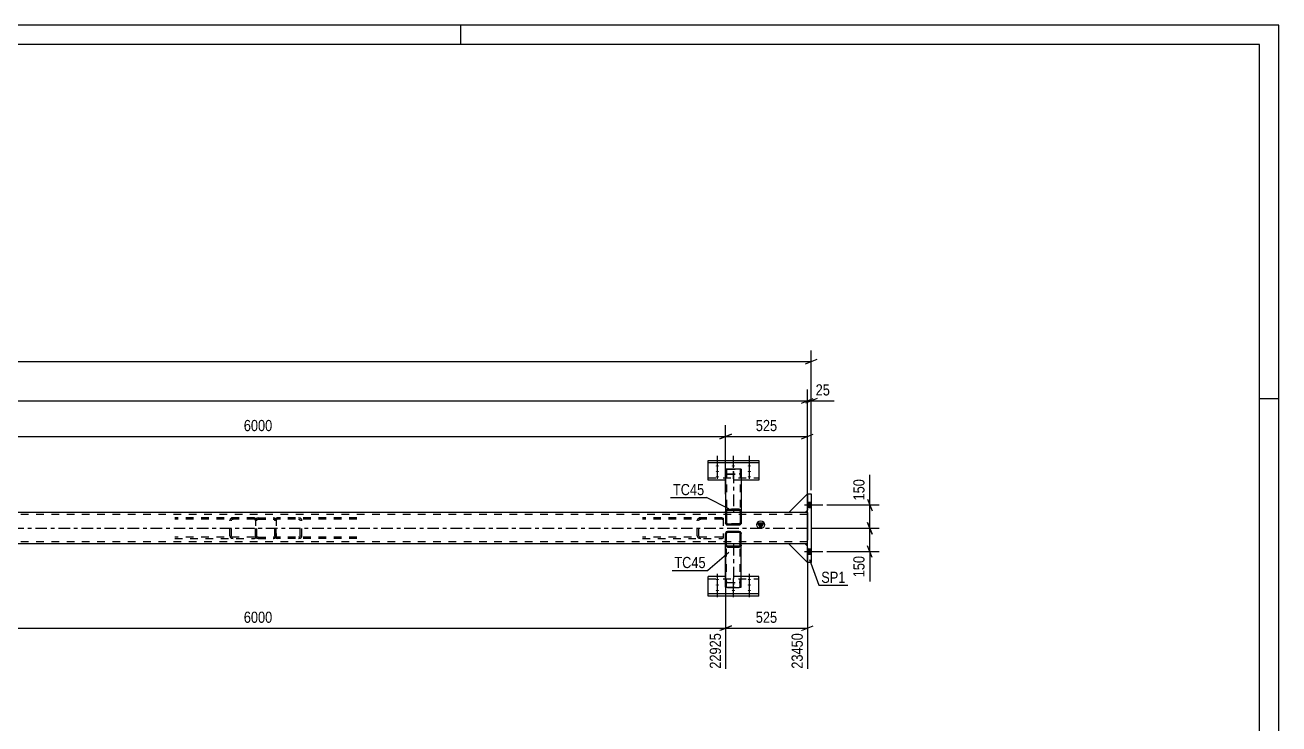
# Model space of a CAD drawing. Header units: millimetres. Extents: x -156 to 1033, y -616 to 225.
# Drawn here: x 710.8 to 1032.6, y 45 to 224.5 of the extents above; entities that cross this region are included whole.
import ezdxf

# ---------------------------------------------------------------- set-up
doc = ezdxf.new("R2010")
doc.units = ezdxf.units.MM
doc.linetypes.add('DXK_LINE_DOT2', pattern=[3.9198, 1.9599, -1.9599])
doc.linetypes.add('DXK_LINE_DOT3', pattern=[5.9187, 2.979, -0.9799, 0.9799, -0.9799])
doc.styles.add('Arial Narrow', font='ARIALN.TTF', dxfattribs={"height": 0.2})

# ---------------------------------------------------------------- blocks, each defined once
blk = doc.blocks.new('Unknown-404205526-1162')
at = {"color": 5, "linetype": 'Continuous'}
for p, q in [((1032.58, 224.55), (-156.42, 224.55)), ((822.58, 219.55), (822.58, 224.55)), ((1032.58, -616.45), (1032.58, 224.55)), ((1027.58, 219.55), (-151.42, 219.55)), ((1027.58, -611.45), (1027.58, 219.55)), ((1032.58, 128.55), (1027.58, 128.55))]:
    blk.add_line(p, q, dxfattribs=at)
blk = doc.blocks.new('Part-404205526-5168 - 5018')
at = {"color": 2, "linetype": 'Continuous'}
for p, q in [((890.55, 82.9), (886.05, 82.9)), ((886.05, 77.85), (886.05, 82.9)), ((899.05, 82.9), (894.55, 82.9)), ((899.05, 77.85), (899.05, 82.9)), ((886.05, 78.46), (899.05, 78.46)), ((899.05, 77.85), (886.05, 77.85))]:
    blk.add_line(p, q, dxfattribs=at)
at = {"color": 7, "linetype": 'DXK_LINE_DOT2'}
for p, q in [((886.05, 82.3), (899.05, 82.3)), ((894.55, 82.9), (890.55, 82.9))]:
    blk.add_line(p, q, dxfattribs=at)
blk = doc.blocks.new('Part-404205526-5201 - 5018')
at = {"color": 7, "linetype": 'DXK_LINE_DOT2'}
for p, q in [((775.44, 97.91), (775.19, 97.87)), ((775.19, 97.87), (775.19, 92.67)), ((775.19, 97.52), (775.28, 97.57)), ((775.28, 97.57), (775.44, 97.59)), ((795.87, 97.91), (775.44, 97.91)), ((795.87, 97.59), (775.44, 97.59)), ((781.27, 97.86), (780.94, 97.91)), ((780.94, 97.59), (781.1, 97.57)), ((781.34, 97.39), (781.38, 97.27)), ((781.38, 93.27), (781.38, 97.27)), ((781.81, 97.27), (781.75, 97.52)), ((781.81, 93.27), (781.81, 97.27)), ((775.28, 92.98), (775.19, 93.02)), ((775.19, 92.67), (775.44, 92.63)), ((775.44, 92.95), (775.28, 92.98)), ((795.87, 92.95), (775.44, 92.95)), ((795.87, 92.63), (775.44, 92.63)), ((781.1, 92.98), (780.94, 92.95)), ((780.94, 92.63), (781.27, 92.68)), ((781.38, 93.27), (781.34, 93.15)), ((781.75, 93.03), (781.81, 93.27))]:
    blk.add_line(p, q, dxfattribs=at)
for centre, radius, start, end in [((781, 97.18), 0.401, 32.4104, 75.4453), ((781.07, 97.09), 0.802, 32.4104, 75.4453), ((781, 93.36), 0.401, 284.5547, 327.5896), ((781.07, 93.46), 0.802, 284.5547, 327.5896)]:
    blk.add_arc(centre, radius, start, end, dxfattribs=at)
blk = doc.blocks.new('Part-404205526-5086 - 5018')
at = {"color": 7, "linetype": 'DXK_LINE_DOT2'}
for p, q in [((906.75, 99.27), (911.55, 104.07)), ((911.55, 104.07), (911.55, 99.87)), ((911.55, 99.87), (910.95, 99.27)), ((910.95, 99.27), (906.75, 99.27))]:
    blk.add_line(p, q, dxfattribs=at)
blk = doc.blocks.new('Part-404205526-5089 - 5018')
at = {"color": 2, "linetype": 'Continuous'}
for p, q in [((906.75, 99.27), (911.55, 104.07)), ((911.55, 99.87), (910.95, 99.27)), ((910.95, 99.27), (906.75, 99.27))]:
    blk.add_line(p, q, dxfattribs=at)
at = {"color": 7, "linetype": 'DXK_LINE_DOT2'}
blk.add_line((911.55, 99.87), (911.55, 104.07), dxfattribs=at)
blk = doc.blocks.new('Part-404205526-5202 - 5018')
at = {"color": 7, "linetype": 'DXK_LINE_DOT2'}
for p, q in [((889.65, 97.91), (869.23, 97.91)), ((889.65, 97.59), (869.23, 97.59)), ((883.35, 97.52), (883.28, 97.27)), ((883.28, 93.27), (883.28, 97.27)), ((883.72, 97.27), (883.75, 97.39)), ((883.72, 93.27), (883.72, 97.27)), ((884.16, 97.91), (883.82, 97.86)), ((883.99, 97.57), (884.16, 97.59)), ((889.65, 97.91), (889.91, 97.87)), ((889.65, 97.59), (889.82, 97.57)), ((889.82, 97.57), (889.91, 97.52)), ((889.91, 97.87), (889.91, 92.67)), ((889.65, 92.95), (869.23, 92.95)), ((869.23, 92.63), (889.65, 92.63)), ((883.28, 93.27), (883.35, 93.03)), ((883.75, 93.15), (883.72, 93.27)), ((883.82, 92.68), (884.16, 92.63)), ((884.16, 92.95), (883.99, 92.98)), ((889.82, 92.98), (889.65, 92.95)), ((889.65, 92.63), (889.91, 92.67)), ((889.91, 93.02), (889.82, 92.98))]:
    blk.add_line(p, q, dxfattribs=at)
for centre, radius, start, end in [((884.03, 97.09), 0.802, 104.5547, 147.5896), ((884.09, 97.18), 0.401, 104.5547, 147.5896), ((884.03, 93.46), 0.802, 212.4104, 255.4453), ((884.09, 93.36), 0.401, 212.4104, 255.4453)]:
    blk.add_arc(centre, radius, start, end, dxfattribs=at)
blk = doc.blocks.new('Part-404205526-5098 - 5018')
at = {"color": 2, "linetype": 'Continuous'}
for p, q in [((910.95, 91.27), (906.75, 91.27)), ((906.75, 91.27), (911.55, 86.47)), ((911.55, 90.67), (910.95, 91.27))]:
    blk.add_line(p, q, dxfattribs=at)
at = {"color": 7, "linetype": 'DXK_LINE_DOT2'}
blk.add_line((911.55, 86.47), (911.55, 90.67), dxfattribs=at)
blk = doc.blocks.new('Part-404205526-5101 - 5018')
at = {"color": 7, "linetype": 'DXK_LINE_DOT2'}
for p, q in [((910.95, 91.27), (906.75, 91.27)), ((906.75, 91.27), (911.55, 86.47)), ((911.55, 90.67), (910.95, 91.27)), ((911.55, 86.47), (911.55, 90.67))]:
    blk.add_line(p, q, dxfattribs=at)
blk = doc.blocks.new('Bolt-404205526-5039 - 5018')
at = {"linetype": 'Continuous'}
for points in [[(912.55, 100.61), (912.55, 101.93), (911.55, 101.93), (911.55, 100.61)], [(912.55, 100.61), (912.55, 101.93), (911.55, 101.93), (911.55, 100.61)], [(912.55, 88.61), (912.55, 89.93), (911.55, 89.93), (911.55, 88.61)], [(912.55, 88.61), (912.55, 89.93), (911.55, 89.93), (911.55, 88.61)]]:
    blk.add_hatch(color=1, dxfattribs=at).paths.add_polyline_path(points)
at = {"color": 1, "linetype": 'Continuous'}
for p, q in [((910.79, 101.27), (915.55, 101.27)), ((910.79, 101.27), (915.55, 101.27)), ((911.55, 101.93), (912.55, 101.93)), ((911.55, 101.93), (912.55, 101.93)), ((911.55, 100.61), (912.55, 100.61)), ((911.55, 100.61), (912.55, 100.61)), ((910.79, 89.27), (915.55, 89.27)), ((910.79, 89.27), (915.55, 89.27)), ((911.55, 89.93), (912.55, 89.93)), ((911.55, 89.93), (912.55, 89.93)), ((911.55, 88.61), (912.55, 88.61)), ((911.55, 88.61), (912.55, 88.61))]:
    blk.add_line(p, q, dxfattribs=at)
blk = doc.blocks.new('Bolt-404205526-5044 - 5018')
at = {"linetype": 'Continuous'}
for points in [[(888.45, 111.42), (888.54, 111.41), (888.63, 111.4), (888.71, 111.39), (888.77, 111.37), (888.83, 111.34), (888.87, 111.31), (888.88, 111.28), (888.88, 111.25), (888.87, 111.22), (888.83, 111.19), (888.77, 111.17), (888.71, 111.14), (888.63, 111.13), (888.54, 111.12), (888.45, 111.12), (888.36, 111.12), (888.27, 111.13), (888.19, 111.14), (888.12, 111.17), (888.07, 111.19), (888.03, 111.22), (888.01, 111.25), (888.01, 111.28), (888.03, 111.31), (888.07, 111.34), (888.12, 111.37), (888.19, 111.39), (888.27, 111.4), (888.36, 111.41)], [(888.45, 110.01), (888.54, 110.01), (888.63, 110), (888.71, 109.99), (888.77, 109.96), (888.83, 109.94), (888.87, 109.91), (888.88, 109.88), (888.88, 109.85), (888.87, 109.82), (888.83, 109.79), (888.77, 109.76), (888.71, 109.74), (888.63, 109.73), (888.54, 109.72), (888.45, 109.71), (888.36, 109.72), (888.27, 109.73), (888.19, 109.74), (888.12, 109.76), (888.07, 109.79), (888.03, 109.82), (888.01, 109.85), (888.01, 109.88), (888.03, 109.91), (888.07, 109.94), (888.12, 109.96), (888.19, 109.99), (888.27, 110), (888.36, 110.01)], [(892.55, 111.42), (892.64, 111.41), (892.73, 111.4), (892.81, 111.39), (892.87, 111.37), (892.93, 111.34), (892.97, 111.31), (892.98, 111.28), (892.98, 111.25), (892.97, 111.22), (892.93, 111.19), (892.87, 111.17), (892.81, 111.14), (892.73, 111.13), (892.64, 111.12), (892.55, 111.12), (892.46, 111.12), (892.37, 111.13), (892.29, 111.14), (892.22, 111.17), (892.17, 111.19), (892.13, 111.22), (892.11, 111.25), (892.11, 111.28), (892.13, 111.31), (892.17, 111.34), (892.22, 111.37), (892.29, 111.39), (892.37, 111.4), (892.46, 111.41)], [(896.65, 111.42), (896.74, 111.41), (896.83, 111.4), (896.91, 111.39), (896.97, 111.37), (897.03, 111.34), (897.07, 111.31), (897.08, 111.28), (897.08, 111.25), (897.07, 111.22), (897.03, 111.19), (896.97, 111.17), (896.91, 111.14), (896.83, 111.13), (896.74, 111.12), (896.65, 111.12), (896.56, 111.12), (896.47, 111.13), (896.39, 111.14), (896.32, 111.17), (896.27, 111.19), (896.23, 111.22), (896.21, 111.25), (896.21, 111.28), (896.23, 111.31), (896.27, 111.34), (896.32, 111.37), (896.39, 111.39), (896.47, 111.4), (896.56, 111.41)], [(896.65, 110.01), (896.74, 110.01), (896.83, 110), (896.91, 109.99), (896.97, 109.96), (897.03, 109.94), (897.07, 109.91), (897.08, 109.88), (897.08, 109.85), (897.07, 109.82), (897.03, 109.79), (896.97, 109.76), (896.91, 109.74), (896.83, 109.73), (896.74, 109.72), (896.65, 109.71), (896.56, 109.72), (896.47, 109.73), (896.39, 109.74), (896.32, 109.76), (896.27, 109.79), (896.23, 109.82), (896.21, 109.85), (896.21, 109.88), (896.23, 109.91), (896.27, 109.94), (896.32, 109.96), (896.39, 109.99), (896.47, 110), (896.56, 110.01)], [(888.45, 108.61), (888.54, 108.61), (888.63, 108.6), (888.71, 108.58), (888.77, 108.56), (888.83, 108.54), (888.87, 108.51), (888.88, 108.48), (888.88, 108.45), (888.87, 108.42), (888.83, 108.39), (888.77, 108.36), (888.71, 108.34), (888.63, 108.32), (888.54, 108.31), (888.45, 108.31), (888.36, 108.31), (888.27, 108.32), (888.19, 108.34), (888.12, 108.36), (888.07, 108.39), (888.03, 108.42), (888.01, 108.45), (888.01, 108.48), (888.03, 108.51), (888.07, 108.54), (888.12, 108.56), (888.19, 108.58), (888.27, 108.6), (888.36, 108.61)], [(896.65, 108.61), (896.74, 108.61), (896.83, 108.6), (896.91, 108.58), (896.97, 108.56), (897.03, 108.54), (897.07, 108.51), (897.08, 108.48), (897.08, 108.45), (897.07, 108.42), (897.03, 108.39), (896.97, 108.36), (896.91, 108.34), (896.83, 108.32), (896.74, 108.31), (896.65, 108.31), (896.56, 108.31), (896.47, 108.32), (896.39, 108.34), (896.32, 108.36), (896.27, 108.39), (896.23, 108.42), (896.21, 108.45), (896.21, 108.48), (896.23, 108.51), (896.27, 108.54), (896.32, 108.56), (896.39, 108.58), (896.47, 108.6), (896.56, 108.61)]]:
    blk.add_hatch(color=1, dxfattribs=at).paths.add_polyline_path(points)
at = {"color": 1, "linetype": 'Continuous'}
for p, q in [((888.45, 110.78), (888.45, 113.9)), ((892.55, 110.78), (892.55, 113.9)), ((896.65, 110.78), (896.65, 113.9)), ((888.45, 109.38), (888.45, 112.49)), ((888.45, 107.97), (888.45, 111.09)), ((896.65, 109.38), (896.65, 112.49)), ((896.65, 107.97), (896.65, 111.09))]:
    blk.add_line(p, q, dxfattribs=at)
at = {"color": 1, "linetype": 'DXK_LINE_DOT2'}
blk.add_line((892.55, 107.97), (892.55, 111.09), dxfattribs=at)
blk = doc.blocks.new('Bolt-404205526-5045 - 5018')
at = {"linetype": 'Continuous'}
for points in [[(888.45, 81.93), (888.36, 81.93), (888.27, 81.94), (888.19, 81.96), (888.12, 81.98), (888.07, 82.01), (888.03, 82.04), (888.01, 82.07), (888.01, 82.1), (888.03, 82.13), (888.07, 82.16), (888.12, 82.18), (888.19, 82.2), (888.27, 82.22), (888.36, 82.23), (888.45, 82.23), (888.54, 82.23), (888.63, 82.22), (888.71, 82.2), (888.77, 82.18), (888.83, 82.16), (888.87, 82.13), (888.88, 82.1), (888.88, 82.07), (888.87, 82.04), (888.83, 82.01), (888.77, 81.98), (888.71, 81.96), (888.63, 81.94), (888.54, 81.93)], [(888.45, 80.53), (888.36, 80.53), (888.27, 80.54), (888.19, 80.56), (888.12, 80.58), (888.07, 80.6), (888.03, 80.63), (888.01, 80.66), (888.01, 80.7), (888.03, 80.73), (888.07, 80.75), (888.12, 80.78), (888.19, 80.8), (888.27, 80.82), (888.36, 80.83), (888.45, 80.83), (888.54, 80.83), (888.63, 80.82), (888.71, 80.8), (888.77, 80.78), (888.83, 80.75), (888.87, 80.73), (888.88, 80.7), (888.88, 80.66), (888.87, 80.63), (888.83, 80.6), (888.77, 80.58), (888.71, 80.56), (888.63, 80.54), (888.54, 80.53)], [(896.65, 81.93), (896.56, 81.93), (896.47, 81.94), (896.39, 81.96), (896.32, 81.98), (896.27, 82.01), (896.23, 82.04), (896.21, 82.07), (896.21, 82.1), (896.23, 82.13), (896.27, 82.16), (896.32, 82.18), (896.39, 82.2), (896.47, 82.22), (896.56, 82.23), (896.65, 82.23), (896.74, 82.23), (896.83, 82.22), (896.91, 82.2), (896.97, 82.18), (897.03, 82.16), (897.07, 82.13), (897.08, 82.1), (897.08, 82.07), (897.07, 82.04), (897.03, 82.01), (896.97, 81.98), (896.91, 81.96), (896.83, 81.94), (896.74, 81.93)], [(896.65, 80.53), (896.56, 80.53), (896.47, 80.54), (896.39, 80.56), (896.32, 80.58), (896.27, 80.6), (896.23, 80.63), (896.21, 80.66), (896.21, 80.7), (896.23, 80.73), (896.27, 80.75), (896.32, 80.78), (896.39, 80.8), (896.47, 80.82), (896.56, 80.83), (896.65, 80.83), (896.74, 80.83), (896.83, 80.82), (896.91, 80.8), (896.97, 80.78), (897.03, 80.75), (897.07, 80.73), (897.08, 80.7), (897.08, 80.66), (897.07, 80.63), (897.03, 80.6), (896.97, 80.58), (896.91, 80.56), (896.83, 80.54), (896.74, 80.53)], [(888.45, 79.13), (888.36, 79.13), (888.27, 79.14), (888.19, 79.16), (888.12, 79.18), (888.07, 79.2), (888.03, 79.23), (888.01, 79.26), (888.01, 79.29), (888.03, 79.32), (888.07, 79.35), (888.12, 79.38), (888.19, 79.4), (888.27, 79.41), (888.36, 79.42), (888.45, 79.43), (888.54, 79.42), (888.63, 79.41), (888.71, 79.4), (888.77, 79.38), (888.83, 79.35), (888.87, 79.32), (888.88, 79.29), (888.88, 79.26), (888.87, 79.23), (888.83, 79.2), (888.77, 79.18), (888.71, 79.16), (888.63, 79.14), (888.54, 79.13)], [(892.55, 79.13), (892.46, 79.13), (892.37, 79.14), (892.29, 79.16), (892.22, 79.18), (892.17, 79.2), (892.13, 79.23), (892.11, 79.26), (892.11, 79.29), (892.13, 79.32), (892.17, 79.35), (892.22, 79.38), (892.29, 79.4), (892.37, 79.41), (892.46, 79.42), (892.55, 79.43), (892.64, 79.42), (892.73, 79.41), (892.81, 79.4), (892.87, 79.38), (892.93, 79.35), (892.97, 79.32), (892.98, 79.29), (892.98, 79.26), (892.97, 79.23), (892.93, 79.2), (892.87, 79.18), (892.81, 79.16), (892.73, 79.14), (892.64, 79.13)], [(896.65, 79.13), (896.56, 79.13), (896.47, 79.14), (896.39, 79.16), (896.32, 79.18), (896.27, 79.2), (896.23, 79.23), (896.21, 79.26), (896.21, 79.29), (896.23, 79.32), (896.27, 79.35), (896.32, 79.38), (896.39, 79.4), (896.47, 79.41), (896.56, 79.42), (896.65, 79.43), (896.74, 79.42), (896.83, 79.41), (896.91, 79.4), (896.97, 79.38), (897.03, 79.35), (897.07, 79.32), (897.08, 79.29), (897.08, 79.26), (897.07, 79.23), (897.03, 79.2), (896.97, 79.18), (896.91, 79.16), (896.83, 79.14), (896.74, 79.13)]]:
    blk.add_hatch(color=1, dxfattribs=at).paths.add_polyline_path(points)
at = {"color": 1, "linetype": 'Continuous'}
for p, q in [((888.45, 80.39), (888.45, 83.51)), ((888.45, 78.99), (888.45, 82.11)), ((888.45, 77.59), (888.45, 80.71)), ((892.55, 77.59), (892.55, 80.71)), ((896.65, 80.39), (896.65, 83.51)), ((896.65, 78.99), (896.65, 82.11)), ((896.65, 77.59), (896.65, 80.71))]:
    blk.add_line(p, q, dxfattribs=at)
at = {"color": 1, "linetype": 'DXK_LINE_DOT2'}
blk.add_line((892.55, 80.39), (892.55, 83.51), dxfattribs=at)
blk = doc.blocks.new('Part-404205526-5167 - 5018')
at = {"color": 2, "linetype": 'Continuous'}
for p, q in [((886.05, 107.64), (886.05, 112.69)), ((886.05, 112.69), (899.05, 112.69)), ((899.05, 112.69), (899.05, 107.64)), ((899.05, 112.09), (886.05, 112.09)), ((890.55, 107.64), (886.05, 107.64)), ((899.05, 107.64), (894.55, 107.64))]:
    blk.add_line(p, q, dxfattribs=at)
at = {"color": 7, "linetype": 'DXK_LINE_DOT2'}
for p, q in [((886.05, 108.24), (899.05, 108.24)), ((894.55, 107.64), (890.55, 107.64))]:
    blk.add_line(p, q, dxfattribs=at)
blk = doc.blocks.new('Part-404205526-5204 - 5018')
at = {"color": 7, "linetype": 'DXK_LINE_DOT2'}
for p, q in [((769.65, 97.91), (749.23, 97.91)), ((769.65, 97.59), (749.23, 97.59)), ((763.35, 97.52), (763.28, 97.27)), ((763.28, 93.27), (763.28, 97.27)), ((763.72, 97.27), (763.75, 97.39)), ((763.72, 93.27), (763.72, 97.27)), ((764.16, 97.91), (763.82, 97.86)), ((763.99, 97.57), (764.16, 97.59)), ((769.65, 97.91), (769.91, 97.87)), ((769.65, 97.59), (769.82, 97.57)), ((769.82, 97.57), (769.91, 97.52)), ((769.91, 97.87), (769.91, 92.67)), ((769.65, 92.95), (749.23, 92.95)), ((749.23, 92.63), (769.65, 92.63)), ((763.28, 93.27), (763.35, 93.03)), ((763.75, 93.15), (763.72, 93.27)), ((763.82, 92.68), (764.16, 92.63)), ((764.16, 92.95), (763.99, 92.98)), ((769.82, 92.98), (769.65, 92.95)), ((769.65, 92.63), (769.91, 92.67)), ((769.91, 93.02), (769.82, 92.98))]:
    blk.add_line(p, q, dxfattribs=at)
for centre, radius, start, end in [((764.03, 97.09), 0.802, 104.5547, 147.5896), ((764.09, 97.18), 0.401, 104.5547, 147.5896), ((764.03, 93.46), 0.802, 212.4104, 255.4453), ((764.09, 93.36), 0.401, 212.4104, 255.4453)]:
    blk.add_arc(centre, radius, start, end, dxfattribs=at)
blk = doc.blocks.new('Part-404205526-5083 - 5018')
at = {"linetype": 'Continuous'}
blk.add_hatch(color=2, dxfattribs=at).paths.add_polyline_path([(899.55, 95.27), (898.75, 96.67), (900.35, 96.67)])
at = {"color": 7, "linetype": 'DXK_LINE_DOT2'}
for p, q in [((911.55, 98.79), (-26.45, 98.79)), ((894.55, 99.27), (890.55, 99.27)), ((910.95, 99.27), (906.75, 99.27)), ((911.55, 99.27), (911.55, 98.31)), ((911.55, 99.27), (911.55, 98.99)), ((911.55, 91.75), (-26.45, 91.75)), ((911.55, 91.27), (290.55, 91.27)), ((894.55, 91.27), (890.55, 91.27)), ((910.95, 91.27), (906.75, 91.27)), ((911.55, 91.27), (911.55, 92.23))]:
    blk.add_line(p, q, dxfattribs=at)
at = {"color": 2, "linetype": 'Continuous'}
for p, q in [((890.55, 99.27), (654.55, 99.27)), ((906.75, 99.27), (894.55, 99.27)), ((899.55, 95.27), (898.75, 96.67)), ((898.75, 96.67), (900.35, 96.67)), ((900.35, 96.67), (899.55, 95.27)), ((911.55, 99.27), (910.95, 99.27)), ((911.55, 98.31), (911.55, 92.23)), ((890.55, 91.27), (654.55, 91.27)), ((906.75, 91.27), (894.55, 91.27)), ((911.55, 91.27), (910.95, 91.27))]:
    blk.add_line(p, q, dxfattribs=at)
at = {"color": 7, "linetype": 'DXK_LINE_DOT3'}
blk.add_line((-26.45, 95.27), (911.55, 95.27), dxfattribs=at)
at = {"color": 2, "linetype": 'Continuous'}
blk.add_circle((899.55, 96.17), 1, dxfattribs=at)
blk = doc.blocks.new('Part-404205526-5092 - 5018')
at = {"color": 7, "linetype": 'DXK_LINE_DOT2'}
for p, q in [((906.75, 99.27), (911.55, 104.07)), ((911.55, 104.07), (911.55, 99.87)), ((911.55, 99.87), (910.95, 99.27)), ((910.95, 99.27), (906.75, 99.27))]:
    blk.add_line(p, q, dxfattribs=at)
blk = doc.blocks.new('Part-404205526-5095 - 5018')
at = {"color": 7, "linetype": 'DXK_LINE_DOT2'}
for p, q in [((910.95, 91.27), (906.75, 91.27)), ((906.75, 91.27), (911.55, 86.47)), ((911.55, 90.67), (910.95, 91.27)), ((911.55, 86.47), (911.55, 90.67))]:
    blk.add_line(p, q, dxfattribs=at)
blk = doc.blocks.new('Part-404205526-5143 - 5018')
at = {"color": 2, "linetype": 'Continuous'}
for p, q in [((911.55, 86.47), (911.55, 104.07)), ((911.55, 104.07), (912.55, 104.07)), ((912.55, 104.07), (912.55, 86.47)), ((912.55, 86.47), (911.55, 86.47))]:
    blk.add_line(p, q, dxfattribs=at)
blk = doc.blocks.new('Part-404205526-5173 - 5018')
at = {"color": 2, "linetype": 'Continuous'}
for p, q in [((890.55, 110.38), (890.58, 110.45)), ((890.55, 110.38), (890.55, 99.65)), ((890.58, 110.45), (890.69, 110.5)), ((890.69, 110.5), (890.84, 110.54)), ((890.84, 110.54), (891.03, 110.55)), ((891.03, 110.55), (894.07, 110.55)), ((894.07, 110.55), (894.25, 110.54)), ((894.25, 110.54), (894.41, 110.5)), ((894.41, 110.5), (894.51, 110.45)), ((894.51, 110.45), (894.55, 110.38)), ((894.55, 110.38), (894.55, 99.65)), ((894.31, 99.27), (890.79, 99.27))]:
    blk.add_line(p, q, dxfattribs=at)
at = {"color": 7, "linetype": 'DXK_LINE_DOT2'}
for p, q in [((890.81, 110.42), (890.79, 110.38)), ((890.79, 110.38), (890.79, 100.05)), ((890.86, 110.44), (890.81, 110.42)), ((890.94, 110.46), (890.86, 110.44)), ((891.03, 110.47), (890.94, 110.46)), ((891.03, 110.47), (894.07, 110.47)), ((894.16, 110.46), (894.07, 110.47)), ((894.24, 110.44), (894.16, 110.46)), ((894.29, 110.42), (894.24, 110.44)), ((894.31, 110.38), (894.29, 110.42)), ((894.31, 110.38), (894.31, 99.27)), ((890.58, 109.28), (890.55, 109.34)), ((890.69, 109.23), (890.58, 109.28)), ((890.84, 109.19), (890.69, 109.23)), ((890.79, 109.34), (890.81, 109.31)), ((890.81, 109.31), (890.86, 109.29)), ((891.03, 109.18), (890.84, 109.19)), ((890.86, 109.29), (890.94, 109.27)), ((890.94, 109.27), (891.03, 109.26)), ((891.03, 109.26), (894.07, 109.26)), ((891.03, 109.18), (894.07, 109.18)), ((894.07, 109.26), (894.16, 109.27)), ((894.25, 109.19), (894.07, 109.18)), ((894.16, 109.27), (894.24, 109.29)), ((894.24, 109.29), (894.25, 109.29)), ((894.25, 109.29), (894.29, 109.31)), ((894.41, 109.23), (894.25, 109.19)), ((894.29, 109.31), (894.31, 109.34)), ((894.51, 109.28), (894.41, 109.23)), ((894.55, 109.34), (894.51, 109.28)), ((890.79, 100.05), (890.79, 99.27)), ((890.55, 99.65), (890.55, 99.27)), ((890.79, 99.27), (890.55, 99.27)), ((894.29, 99.27), (894.31, 99.27)), ((894.55, 99.27), (894.31, 99.27)), ((894.55, 99.65), (894.55, 99.27))]:
    blk.add_line(p, q, dxfattribs=at)
at = {"color": 7, "linetype": 'DXK_LINE_DOT3'}
blk.add_line((892.55, 109.86), (892.55, 99.27), dxfattribs=at)
blk = doc.blocks.new('Part-404205526-5183 - 5018')
at = {"color": 7, "linetype": 'DXK_LINE_DOT2'}
for p, q in [((890.55, 90.89), (890.55, 91.27)), ((890.79, 91.27), (890.55, 91.27)), ((890.79, 80.16), (890.79, 91.27)), ((894.07, 91.27), (894.55, 91.27)), ((894.24, 91.27), (894.25, 91.27)), ((894.25, 91.27), (894.29, 91.27)), ((894.29, 91.27), (894.31, 91.27)), ((894.31, 80.16), (894.31, 91.27)), ((894.55, 90.89), (894.55, 91.27)), ((890.55, 81.2), (890.58, 81.26)), ((890.58, 81.26), (890.69, 81.32)), ((890.69, 81.32), (890.84, 81.35)), ((890.81, 81.23), (890.79, 81.2)), ((890.86, 81.26), (890.81, 81.23)), ((890.84, 81.35), (891.03, 81.36)), ((890.94, 81.28), (890.86, 81.26)), ((891.03, 81.28), (890.94, 81.28)), ((891.03, 81.36), (894.07, 81.36)), ((891.03, 81.28), (894.07, 81.28)), ((894.07, 81.36), (894.25, 81.35)), ((894.16, 81.28), (894.07, 81.28)), ((894.24, 81.26), (894.16, 81.28)), ((894.24, 81.26), (894.25, 81.25)), ((894.25, 81.35), (894.41, 81.32)), ((894.25, 81.25), (894.29, 81.23)), ((894.31, 81.2), (894.29, 81.23)), ((894.41, 81.32), (894.51, 81.26)), ((894.51, 81.26), (894.55, 81.2)), ((890.79, 80.16), (890.81, 80.13)), ((890.81, 80.13), (890.86, 80.1)), ((890.86, 80.1), (890.94, 80.08)), ((890.94, 80.08), (891.03, 80.08)), ((891.03, 80.08), (894.07, 80.08)), ((894.07, 80.08), (894.16, 80.08)), ((894.16, 80.08), (894.24, 80.1)), ((894.24, 80.1), (894.29, 80.13)), ((894.29, 80.13), (894.31, 80.16))]:
    blk.add_line(p, q, dxfattribs=at)
at = {"color": 2, "linetype": 'Continuous'}
for p, q in [((890.55, 80.16), (890.55, 90.89)), ((894.31, 91.27), (890.79, 91.27)), ((894.55, 80.16), (894.55, 90.89)), ((890.58, 80.1), (890.55, 80.16)), ((890.69, 80.04), (890.58, 80.1)), ((890.84, 80.01), (890.69, 80.04)), ((891.03, 80), (890.84, 80.01)), ((891.03, 80), (894.07, 80)), ((894.25, 80.01), (894.07, 80)), ((894.41, 80.04), (894.25, 80.01)), ((894.51, 80.1), (894.41, 80.04)), ((894.55, 80.16), (894.51, 80.1))]:
    blk.add_line(p, q, dxfattribs=at)
at = {"color": 7, "linetype": 'DXK_LINE_DOT3'}
blk.add_line((892.55, 91.27), (892.55, 80.68), dxfattribs=at)
blk = doc.blocks.new('Part-404205526-5196 - 5018')
at = {"color": 7, "linetype": 'DXK_LINE_DOT2'}
for p, q in [((769.96, 97.52), (769.91, 97.27)), ((769.91, 93.27), (769.91, 97.27)), ((770.23, 97.27), (770.25, 97.39)), ((770.23, 93.27), (770.23, 97.27)), ((770.55, 97.91), (770.3, 97.86)), ((770.43, 97.57), (770.55, 97.59)), ((770.55, 97.91), (774.55, 97.91)), ((770.55, 97.59), (774.55, 97.59)), ((774.79, 97.86), (774.55, 97.91)), ((774.55, 97.59), (774.67, 97.57)), ((774.84, 97.39), (774.87, 97.27)), ((774.87, 93.27), (774.87, 97.27)), ((775.19, 97.27), (775.14, 97.52)), ((775.19, 93.27), (775.19, 97.27)), ((769.91, 93.27), (769.96, 93.03)), ((770.25, 93.15), (770.23, 93.27)), ((770.3, 92.68), (770.55, 92.63)), ((770.55, 92.95), (770.43, 92.98)), ((770.55, 92.95), (774.55, 92.95)), ((770.55, 92.63), (774.55, 92.63)), ((774.67, 92.98), (774.55, 92.95)), ((774.55, 92.63), (774.79, 92.68)), ((774.87, 93.27), (774.84, 93.15)), ((775.14, 93.03), (775.19, 93.27))]:
    blk.add_line(p, q, dxfattribs=at)
for centre, radius, start, end in [((770.55, 97.27), 0.64, 112.5, 157.5), ((770.55, 97.27), 0.32, 112.5, 157.5), ((774.55, 97.27), 0.32, 22.5, 67.5), ((774.55, 97.27), 0.64, 22.5, 67.5), ((770.55, 93.27), 0.64, 202.5, 247.5), ((770.55, 93.27), 0.32, 202.5, 247.5), ((774.55, 93.27), 0.32, 292.5, 337.5), ((774.55, 93.27), 0.64, 292.5, 337.5)]:
    blk.add_arc(centre, radius, start, end, dxfattribs=at)
blk = doc.blocks.new('Part-404205526-25853 - 5018')
at = {"color": 2, "linetype": 'Continuous'}
for p, q in [((890.58, 99.83), (890.55, 99.65)), ((890.69, 99.99), (890.58, 99.83)), ((890.84, 100.09), (890.69, 99.99)), ((890.81, 99.74), (890.86, 99.82)), ((891.03, 100.13), (890.84, 100.09)), ((890.86, 99.82), (890.94, 99.87)), ((890.94, 99.87), (891.03, 99.89)), ((891.03, 100.13), (894.07, 100.13)), ((891.03, 100.13), (891.03, 100.13)), ((891.03, 99.89), (891.03, 99.89)), ((891.03, 99.89), (894.07, 99.89)), ((894.07, 100.13), (894.07, 100.13)), ((894.25, 100.09), (894.07, 100.13)), ((894.07, 99.89), (894.07, 99.89)), ((894.07, 99.89), (894.16, 99.87)), ((894.16, 99.87), (894.24, 99.82)), ((894.24, 99.82), (894.29, 99.74)), ((894.41, 99.99), (894.25, 100.09)), ((894.51, 99.83), (894.41, 99.99)), ((894.55, 99.65), (894.51, 99.83)), ((890.55, 99.65), (890.55, 96.61)), ((890.55, 96.61), (890.58, 96.42)), ((890.79, 99.65), (890.81, 99.74)), ((890.79, 99.65), (890.79, 99.65)), ((890.79, 99.65), (890.79, 96.61)), ((890.79, 96.61), (890.79, 96.61)), ((890.81, 96.52), (890.79, 96.61)), ((894.29, 99.74), (894.31, 99.65)), ((894.31, 96.61), (894.29, 96.52)), ((894.31, 99.65), (894.31, 99.65)), ((894.31, 99.65), (894.31, 96.61)), ((894.31, 96.61), (894.31, 96.61)), ((894.51, 96.42), (894.55, 96.61)), ((894.55, 99.65), (894.55, 96.61)), ((890.58, 96.42), (890.69, 96.27)), ((890.69, 96.27), (890.84, 96.16)), ((890.86, 96.44), (890.81, 96.52)), ((890.84, 96.16), (891.03, 96.13)), ((890.94, 96.39), (890.86, 96.44)), ((891.03, 96.37), (890.94, 96.39)), ((891.03, 96.37), (891.03, 96.37)), ((891.03, 96.37), (894.07, 96.37)), ((891.03, 96.13), (894.07, 96.13)), ((891.03, 96.13), (891.03, 96.13)), ((894.16, 96.39), (894.07, 96.37)), ((894.07, 96.37), (894.07, 96.37)), ((894.07, 96.13), (894.25, 96.16)), ((894.07, 96.13), (894.07, 96.13)), ((894.24, 96.44), (894.16, 96.39)), ((894.29, 96.52), (894.24, 96.44)), ((894.25, 96.16), (894.41, 96.27)), ((894.41, 96.27), (894.51, 96.42))]:
    blk.add_line(p, q, dxfattribs=at)
at = {"color": 7, "linetype": 'DXK_LINE_DOT2'}
for p, q in [((890.55, 99.65), (890.58, 99.83)), ((890.58, 99.83), (890.69, 99.99)), ((890.69, 99.99), (890.84, 100.09)), ((890.86, 99.82), (890.81, 99.74)), ((890.84, 100.09), (891.03, 100.13)), ((890.94, 99.87), (890.86, 99.82)), ((891.03, 99.89), (890.94, 99.87)), ((894.07, 100.13), (891.03, 100.13)), ((891.03, 99.89), (894.07, 99.89)), ((894.07, 100.13), (894.25, 100.09)), ((894.16, 99.87), (894.07, 99.89)), ((894.24, 99.82), (894.16, 99.87)), ((894.29, 99.74), (894.24, 99.82)), ((894.25, 100.09), (894.41, 99.99)), ((894.41, 99.99), (894.51, 99.83)), ((894.51, 99.83), (894.55, 99.65)), ((890.79, 99.27), (890.55, 99.27)), ((890.55, 99.27), (890.79, 99.27)), ((890.58, 96.42), (890.55, 96.61)), ((890.81, 99.74), (890.79, 99.65)), ((890.79, 99.65), (890.79, 99.65)), ((890.79, 96.61), (890.81, 96.52)), ((894.31, 99.65), (894.29, 99.74)), ((894.29, 96.52), (894.31, 96.61)), ((894.31, 99.65), (894.31, 99.65)), ((894.55, 99.27), (894.31, 99.27)), ((894.31, 99.27), (894.55, 99.27)), ((894.55, 96.61), (894.51, 96.42)), ((890.81, 96.52), (890.86, 96.44)), ((891.03, 96.13), (890.84, 96.16)), ((890.86, 96.44), (890.94, 96.39)), ((890.94, 96.39), (891.03, 96.37)), ((894.07, 96.37), (891.03, 96.37)), ((891.03, 96.13), (894.07, 96.13)), ((894.07, 96.37), (894.16, 96.39)), ((894.25, 96.16), (894.07, 96.13)), ((894.16, 96.39), (894.24, 96.44)), ((894.24, 96.44), (894.29, 96.52))]:
    blk.add_line(p, q, dxfattribs=at)
for centre, start, end in [((891.03, 96.61), 202.5, 247.5), ((894.07, 96.61), 292.5, 337.5)]:
    blk.add_arc(centre, 0.48, start, end, dxfattribs=at)
blk = doc.blocks.new('Part-404205526-25854 - 5018')
at = {"color": 2, "linetype": 'Continuous'}
for p, q in [((890.58, 94.12), (890.55, 93.93)), ((890.55, 90.89), (890.55, 93.93)), ((890.69, 94.27), (890.58, 94.12)), ((890.84, 94.38), (890.69, 94.27)), ((890.81, 94.03), (890.79, 93.93)), ((890.79, 90.89), (890.79, 93.93)), ((890.86, 94.1), (890.81, 94.03)), ((891.03, 94.41), (890.84, 94.38)), ((890.94, 94.16), (890.86, 94.1)), ((891.03, 94.17), (890.94, 94.16)), ((894.07, 94.41), (891.03, 94.41)), ((894.07, 94.17), (891.03, 94.17)), ((894.25, 94.38), (894.07, 94.41)), ((894.16, 94.16), (894.07, 94.17)), ((894.24, 94.1), (894.16, 94.16)), ((894.29, 94.03), (894.24, 94.1)), ((894.41, 94.27), (894.25, 94.38)), ((894.31, 93.93), (894.29, 94.03)), ((894.31, 90.89), (894.31, 93.93)), ((894.51, 94.12), (894.41, 94.27)), ((894.55, 93.93), (894.51, 94.12)), ((894.55, 90.89), (894.55, 93.93)), ((890.58, 90.71), (890.55, 90.89)), ((890.69, 90.55), (890.58, 90.71)), ((890.84, 90.45), (890.69, 90.55)), ((890.79, 90.89), (890.81, 90.8)), ((890.81, 90.8), (890.86, 90.72)), ((891.03, 90.41), (890.84, 90.45)), ((890.86, 90.72), (890.94, 90.67)), ((890.94, 90.67), (891.03, 90.65)), ((894.07, 90.65), (891.03, 90.65)), ((891.03, 90.41), (894.07, 90.41)), ((894.07, 90.65), (894.16, 90.67)), ((894.07, 90.41), (894.25, 90.45)), ((894.07, 90.41), (894.07, 90.41)), ((894.16, 90.67), (894.24, 90.72)), ((894.24, 90.72), (894.29, 90.8)), ((894.41, 90.55), (894.25, 90.45)), ((894.29, 90.8), (894.31, 90.89)), ((894.51, 90.71), (894.41, 90.55)), ((894.55, 90.89), (894.51, 90.71))]:
    blk.add_line(p, q, dxfattribs=at)
at = {"color": 7, "linetype": 'DXK_LINE_DOT2'}
for p, q in [((890.55, 93.93), (890.58, 94.12)), ((890.84, 94.38), (891.03, 94.41)), ((894.07, 94.41), (894.25, 94.38)), ((894.51, 94.12), (894.55, 93.93)), ((890.79, 91.27), (890.55, 91.27)), ((891.03, 90.41), (894.07, 90.41)), ((894.25, 90.45), (894.07, 90.41)), ((894.55, 91.27), (894.31, 91.27))]:
    blk.add_line(p, q, dxfattribs=at)
for centre, start, end in [((891.03, 93.93), 112.5, 157.5), ((894.07, 93.93), 22.5, 67.5)]:
    blk.add_arc(centre, 0.48, start, end, dxfattribs=at)
blk = doc.blocks.new('StraightDimension-404205526-13584 - 5018')
at = {"color": 7, "linetype": 'Continuous'}
for p, q in [((652.05, 119.47), (649.05, 118.27)), ((650.55, 103.17), (650.55, 121.72)), ((889.05, 118.27), (892.05, 119.47)), ((890.55, 103.98), (890.55, 121.72)), ((650.55, 118.87), (890.55, 118.87))]:
    blk.add_line(p, q, dxfattribs=at)
at = {"color": 0}
blk.add_wipeout([(774.8, 119.62), (774.8, 123.82), (766.29, 123.82), (766.29, 119.62)], dxfattribs=at)
at = {"color": 3, "style": 'Arial Narrow'}
blk.add_text('6000', height=2.863, dxfattribs=at).set_placement((766.89, 120.22))
blk = doc.blocks.new('StraightDimension-404205526-30346 - 5018')
at = {"color": 7, "linetype": 'Continuous'}
for p, q in [((890.55, 90.27), (890.55, 59.17)), ((911.55, 90.27), (911.55, 59.17)), ((892.05, 70.21), (889.05, 69.01)), ((890.55, 69.61), (911.55, 69.61)), ((910.05, 69.01), (913.05, 70.21))]:
    blk.add_line(p, q, dxfattribs=at)
at = {"color": 0}
blk.add_wipeout([(904.39, 70.36), (904.39, 74.56), (897.7, 74.56), (897.7, 70.36)], dxfattribs=at)
at = {"color": 0, "linetype": 'Continuous'}
blk.add_wipeout([(910.95, 68.91), (906.75, 68.91), (906.75, 58.57), (910.95, 58.57)], dxfattribs=at)
at = {"color": 3, "style": 'Arial Narrow'}
blk.add_text('525', height=2.863, dxfattribs=at).set_placement((898.3, 70.96))
at = {"color": 3, "linetype": 'Continuous', "style": 'Arial Narrow'}
blk.add_text('23450', height=2.863, rotation=90.0002, dxfattribs=at).set_placement((910.35, 59.17))
blk = doc.blocks.new('StraightDimension-404205526-13583 - 5018')
at = {"color": 7, "linetype": 'Continuous'}
for p, q in [((892.05, 119.47), (889.05, 118.27)), ((890.55, 103.98), (890.55, 121.72)), ((910.05, 118.27), (913.05, 119.47)), ((911.55, 100.27), (911.55, 121.72)), ((890.55, 118.87), (911.55, 118.87))]:
    blk.add_line(p, q, dxfattribs=at)
at = {"color": 0}
blk.add_wipeout([(904.39, 119.62), (904.39, 123.82), (897.7, 123.82), (897.7, 119.62)], dxfattribs=at)
at = {"color": 3, "style": 'Arial Narrow'}
blk.add_text('525', height=2.863, dxfattribs=at).set_placement((898.3, 120.22))
blk = doc.blocks.new('StraightDimension-404205526-16750 - 5018')
at = {"color": 7, "linetype": 'Continuous'}
for p, q in [((911.05, 137.51), (914.05, 138.71)), ((912.55, 105.07), (912.55, 140.96)), ((-27.45, 138.11), (912.55, 138.11))]:
    blk.add_line(p, q, dxfattribs=at)
blk = doc.blocks.new('StraightDimension-404205526-16827 - 5018')
at = {"color": 7, "linetype": 'Continuous'}
for p, q in [((911.55, 87.47), (911.55, 130.88)), ((912.55, 105.07), (912.55, 130.88)), ((910.05, 127.43), (913.05, 128.63)), ((914.05, 128.63), (911.05, 127.43)), ((911.55, 128.03), (912.55, 128.03))]:
    blk.add_line(p, q, dxfattribs=at)
at = {"color": 0}
blk.add_wipeout([(917.93, 128.78), (917.93, 132.98), (913.07, 132.98), (913.07, 128.78)], dxfattribs=at)
at = {"color": 7, "linetype": 'Continuous'}
blk.add_line((912.55, 128.03), (918.45, 128.03), dxfattribs=at)
blk.add_line((912.55, 128.03), (918.45, 128.03), dxfattribs=at)
at = {"color": 3, "style": 'Arial Narrow'}
blk.add_text('25', height=2.863, dxfattribs=at).set_placement((913.67, 129.38))
blk = doc.blocks.new('StraightDimension-404205526-16828 - 5018')
at = {"color": 7, "linetype": 'Continuous'}
for p, q in [((911.55, 87.47), (911.55, 130.88)), ((-26.45, 128.03), (911.55, 128.03)), ((910.05, 127.43), (913.05, 128.63))]:
    blk.add_line(p, q, dxfattribs=at)
blk = doc.blocks.new('StraightDimension-404205526-30347 - 5018')
at = {"color": 7, "linetype": 'Continuous'}
for p, q in [((890.55, 90.27), (890.55, 59.17)), ((650.55, 82.28), (650.55, 59.17)), ((652.05, 70.21), (649.05, 69.01)), ((650.55, 69.61), (890.55, 69.61)), ((889.05, 69.01), (892.05, 70.21))]:
    blk.add_line(p, q, dxfattribs=at)
at = {"color": 0}
blk.add_wipeout([(774.8, 70.36), (774.8, 74.56), (766.29, 74.56), (766.29, 70.36)], dxfattribs=at)
at = {"color": 0, "linetype": 'Continuous'}
blk.add_wipeout([(889.95, 68.91), (885.75, 68.91), (885.75, 58.57), (889.95, 58.57)], dxfattribs=at)
at = {"color": 3, "style": 'Arial Narrow'}
blk.add_text('6000', height=2.863, dxfattribs=at).set_placement((766.89, 70.96))
at = {"color": 3, "linetype": 'Continuous', "style": 'Arial Narrow'}
blk.add_text('22925', height=2.863, rotation=90.0002, dxfattribs=at).set_placement((889.35, 59.17))
blk = doc.blocks.new('StraightDimension-404205526-30490 - 5018')
at = {"color": 7, "linetype": 'Continuous'}
for p, q in [((916.55, 101.27), (929.95, 101.27)), ((926.95, 102.77), (928.15, 99.77)), ((927.55, 95.27), (927.55, 101.27)), ((928.15, 93.77), (926.95, 96.77)), ((912.55, 95.27), (929.95, 95.27))]:
    blk.add_line(p, q, dxfattribs=at)
at = {"color": 0}
blk.add_wipeout([(926.8, 108.48), (922.6, 108.48), (922.6, 101.8), (926.8, 101.8)], dxfattribs=at)
at = {"color": 7, "linetype": 'Continuous'}
blk.add_line((927.55, 101.27), (927.55, 109.01), dxfattribs=at)
blk.add_line((927.55, 101.27), (927.55, 109.01), dxfattribs=at)
at = {"color": 3, "style": 'Arial Narrow'}
blk.add_text('150', height=2.863, rotation=90.0002, dxfattribs=at).set_placement((926.2, 102.4))
blk = doc.blocks.new('StraightDimension-404205526-30491 - 5018')
at = {"color": 7, "linetype": 'Continuous'}
for p, q in [((926.95, 96.77), (928.15, 93.77)), ((912.55, 95.27), (929.95, 95.27)), ((927.55, 89.27), (927.55, 95.27)), ((928.15, 87.77), (926.95, 90.77)), ((916.55, 89.27), (929.95, 89.27))]:
    blk.add_line(p, q, dxfattribs=at)
at = {"color": 0}
blk.add_wipeout([(926.8, 88.75), (922.6, 88.75), (922.6, 82.06), (926.8, 82.06)], dxfattribs=at)
at = {"color": 7, "linetype": 'Continuous'}
blk.add_line((927.55, 89.27), (927.55, 81.54), dxfattribs=at)
blk.add_line((927.55, 89.27), (927.55, 81.54), dxfattribs=at)
at = {"color": 3, "style": 'Arial Narrow'}
blk.add_text('150', height=2.863, rotation=90.0002, dxfattribs=at).set_placement((926.2, 82.66))
blk = doc.blocks.new('Mark-404205526-5179 - 5018')
at = {"color": 0}
blk.add_wipeout([(885.43, 85.03), (885.43, 88.03), (877.4, 88.03), (877.4, 85.03)], dxfattribs=at)
blk.add_wipeout([(885.43, 85.03), (885.43, 88.03), (877.4, 88.03), (877.4, 85.03)], dxfattribs=at)
at = {"color": 30, "linetype": 'Continuous'}
for p in [(891.36, 89), (876.8, 84.43)]:
    blk.add_line(p, (886.03, 84.43), dxfattribs=at)
at = {"color": 3, "style": 'Arial Narrow'}
blk.add_text('TC45', height=2.863, dxfattribs=at).set_placement((877.4, 85.03))
blk = doc.blocks.new('Mark-404205526-5139 - 5018')
at = {"color": 0}
blk.add_wipeout([(921.31, 81.22), (921.31, 84.22), (915.1, 84.22), (915.1, 81.22)], dxfattribs=at)
blk.add_wipeout([(921.31, 81.22), (921.31, 84.22), (915.1, 84.22), (915.1, 81.22)], dxfattribs=at)
at = {"color": 30, "linetype": 'Continuous'}
for p, q in [((912.05, 87.23), (914.5, 80.62)), ((914.5, 80.62), (921.91, 80.62))]:
    blk.add_line(p, q, dxfattribs=at)
at = {"color": 3, "style": 'Arial Narrow'}
blk.add_text('SP1', height=2.863, dxfattribs=at).set_placement((915.1, 81.22))
blk = doc.blocks.new('Mark-404205526-5169 - 5018')
at = {"color": 0}
blk.add_wipeout([(885.07, 103.76), (885.07, 106.76), (877.03, 106.76), (877.03, 103.76)], dxfattribs=at)
blk.add_wipeout([(885.07, 103.76), (885.07, 106.76), (877.03, 106.76), (877.03, 103.76)], dxfattribs=at)
at = {"color": 30, "linetype": 'Continuous'}
for p in [(876.43, 103.16), (891.42, 100.27)]:
    blk.add_line(p, (885.67, 103.16), dxfattribs=at)
at = {"color": 3, "style": 'Arial Narrow'}
blk.add_text('TC45', height=2.863, dxfattribs=at).set_placement((877.03, 103.76))

msp = doc.modelspace()

# ---------------------------------------------------------------- block references
for name in ['Unknown-404205526-1162', 'Part-404205526-5167 - 5018', 'Bolt-404205526-5044 - 5018', 'Part-404205526-5173 - 5018', 'Part-404205526-5086 - 5018', 'Part-404205526-5089 - 5018', 'Part-404205526-5092 - 5018', 'Part-404205526-5143 - 5018', 'Part-404205526-25853 - 5018', 'Bolt-404205526-5039 - 5018', 'Part-404205526-5083 - 5018', 'Part-404205526-5204 - 5018', 'Part-404205526-5196 - 5018', 'Part-404205526-5201 - 5018', 'Part-404205526-5202 - 5018', 'Part-404205526-25854 - 5018', 'Part-404205526-5183 - 5018', 'Part-404205526-5098 - 5018', 'Part-404205526-5101 - 5018', 'Part-404205526-5095 - 5018', 'Part-404205526-5168 - 5018', 'Bolt-404205526-5045 - 5018']:
    msp.add_blockref(name, (0, 0))

# ---------------------------------------------------------------- next in the draw order: block references
for name in ['StraightDimension-404205526-13584 - 5018', 'StraightDimension-404205526-30346 - 5018']:
    msp.add_blockref(name, (0, 0))

# ---------------------------------------------------------------- next in the draw order: block references
msp.add_blockref('StraightDimension-404205526-13583 - 5018', (0, 0))

# ---------------------------------------------------------------- next in the draw order: block references
msp.add_blockref('StraightDimension-404205526-16750 - 5018', (0, 0))

# ---------------------------------------------------------------- next in the draw order: block references
msp.add_blockref('StraightDimension-404205526-16827 - 5018', (0, 0))

# ---------------------------------------------------------------- next in the draw order: block references
msp.add_blockref('StraightDimension-404205526-16828 - 5018', (0, 0))

# ---------------------------------------------------------------- next in the draw order: block references
for name in ['Mark-404205526-5169 - 5018', 'StraightDimension-404205526-30490 - 5018', 'StraightDimension-404205526-30347 - 5018']:
    msp.add_blockref(name, (0, 0))

# ---------------------------------------------------------------- next in the draw order: block references
for name in ['StraightDimension-404205526-30491 - 5018', 'Mark-404205526-5179 - 5018']:
    msp.add_blockref(name, (0, 0))

# ---------------------------------------------------------------- next in the draw order: block references
msp.add_blockref('Mark-404205526-5139 - 5018', (0, 0))

doc.saveas('drawing.dxf')
